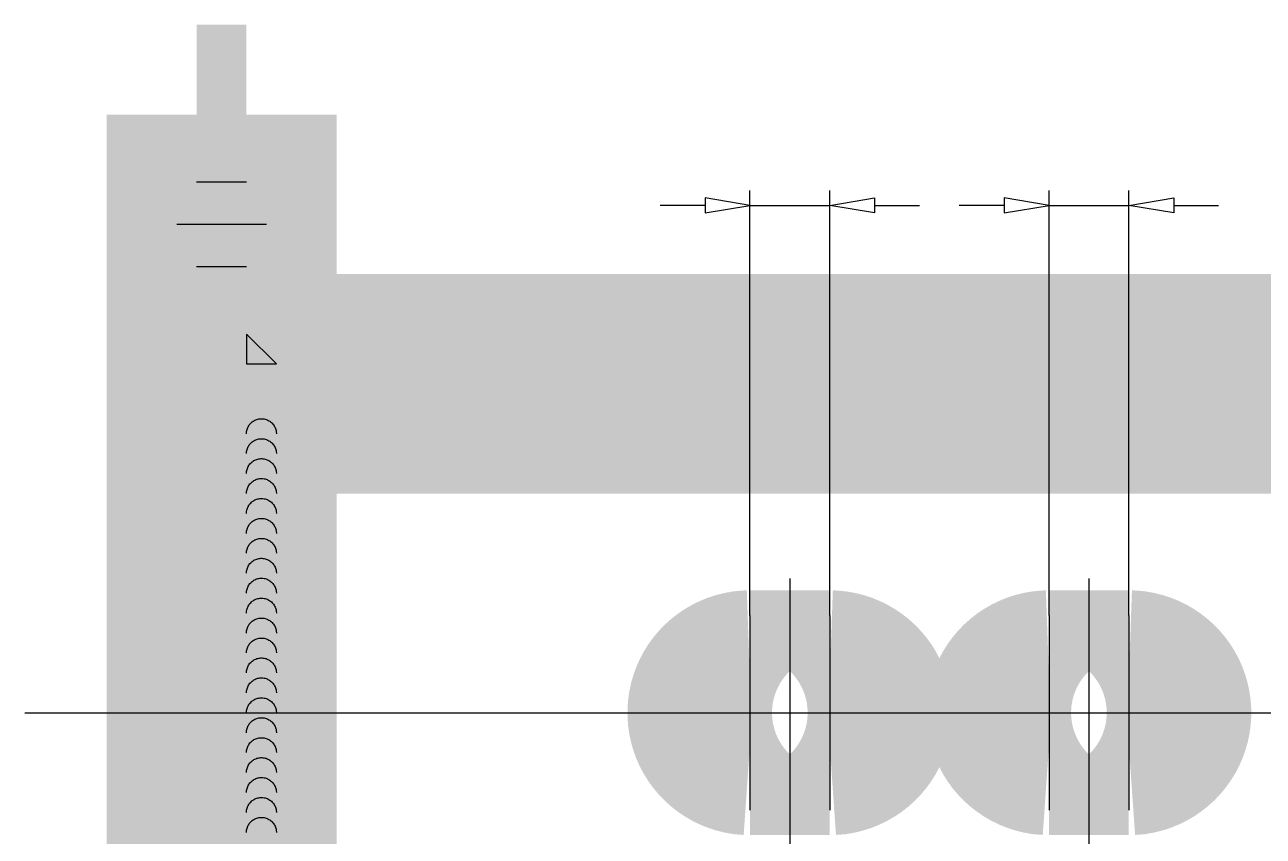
# Model space of a CAD drawing. Extents: x 0.1 to 49.5, y 17.6 to 52.5.
# Drawn here: x 15.57 to 25.3, y 30.12 to 36.49 of the extents above; entities that cross this region are included whole.
import ezdxf

# ---------------------------------------------------------------- set-up
doc = ezdxf.new("R2010")
doc.units = 0
doc.linetypes.add('1', pattern=[50.799999713897705, 31.75, -6.349999904632568, 6.349999904632568, -6.349999904632568])
doc.linetypes.add('2', pattern=[15, 12, -3])
doc.layers.get('0').update_dxf_attribs({"linetype": 'CONTINUOUS'})

msp = doc.modelspace()

# ---------------------------------------------------------------- linework, layer by layer
at = {"color": 7, "const_width": 1.4149998426437378}
for points in [[(16.916306527450672, 35.785826576295676), (16.916306527448683, 26.386136529360783)], [(16.916306527450672, 35.785826576295676), (17.30796027940511, 35.785826576295676)], [(17.30796027940471, 35.785826576295676), (17.307960279404824, 26.386136529360783)], [(16.916306527450672, 35.3941728243401), (17.30796027940511, 35.3941728243401)], [(17.307960279404597, 34.06255006769129), (17.542952530577963, 33.82755781651804)], [(17.30796027940471, 33.82755781651804), (46.29033792411769, 33.82755781652031)], [(17.30796027940471, 33.51423481495476), (46.29033792411769, 33.51423481495476)], [(21.263663174155965, 31.340556491602456), (21.245904923605735, 31.33993635274328), (21.228233189672437, 31.338078980273394), (21.210734067606893, 31.33499341313768), (21.193492812262207, 31.330694685118715), (21.176593416727542, 31.325203750134506), (21.1601182213098, 31.318547332834214), (21.144147479327955, 31.310757891247704), (21.128759011616467, 31.30187333665276), (21.11402778165717, 31.29193699622374), (21.100025550082705, 31.28099727687254), (21.086820566530548, 31.269107441142978), (21.07447712143079, 31.256325439130933), (21.0630553872644, 31.242713534973973), (21.052610979688893, 31.228338054732603), (21.043194808134217, 31.21326902221699), (21.03485273964361, 31.197579860179985), (21.02762539344309, 31.181347007468503), (21.021548028888333, 31.16464953617583), (21.016650190630173, 31.147568806144818), (21.012955801992064, 31.130188026093265), (21.01048282881095, 31.11259188010399), (21.0092433167884, 31.094866089918014), (21.0092433167884, 31.077097015744812), (21.01048282881095, 31.059371225558607), (21.012955801992064, 31.04177507956956), (21.016650190630173, 31.024394299518008), (21.021548028888333, 31.007313569486996), (21.02762539344309, 30.990616098194323), (21.03485273964361, 30.97438324548284), (21.043194808134217, 30.958694083445835), (21.052610979688893, 30.943625050930223), (21.0630553872644, 30.929249570688853), (21.07447712143079, 30.915637666531893), (21.086820566530548, 30.902855664519848), (21.100025550082705, 30.890965828790286), (21.11402778165717, 30.880026109439086), (21.128759011616467, 30.870089769010065), (21.144147479327955, 30.861205214415122), (21.1601182213098, 30.853415772828612), (21.176593416727542, 30.84675935552832), (21.193492812262207, 30.84126842054411), (21.210734067606893, 30.836969692525145), (21.228233189672437, 30.83388412538943), (21.263663174155965, 30.83140661406037)], [(21.890309177284905, 31.34055649160132), (21.263663174155965, 31.340556491602456)], [(21.890309177284337, 31.340556491602456), (21.908067427834567, 31.33993635274328), (21.925739161767922, 31.338078980273394), (21.94323828383341, 31.33499341313768), (21.960479539178095, 31.330694685118715), (21.97737893471276, 31.325203750134506), (21.993854130130558, 31.318547332834214), (22.009824872112347, 31.310757891247704), (22.025213339823893, 31.30187333665276), (22.03994456978313, 31.29193699622374), (22.053946801357597, 31.28099727687254), (22.067151784909754, 31.269107441142978), (22.079495230009513, 31.256325439130933), (22.090916964175904, 31.242713534973973), (22.10136137175141, 31.228338054732603), (22.110777543306085, 31.21326902221699), (22.11911961179669, 31.197579860179985), (22.126346957997214, 31.181347007468503), (22.132424322552026, 31.16464953617583), (22.137322160810186, 31.147568806144818), (22.141016549448295, 31.130188026093265), (22.143489522629352, 31.11259188010399), (22.144729034651903, 31.094866089918014), (22.144729034651903, 31.077097015744812), (22.143489522629352, 31.059371225558607), (22.141016549448295, 31.04177507956956), (22.137322160810186, 31.024394299518008), (22.132424322552026, 31.007313569486996), (22.126346957997214, 30.990616098194323), (22.11911961179669, 30.97438324548284), (22.110777543306085, 30.958694083445835), (22.10136137175141, 30.943625050930223), (22.090916964175904, 30.929249570688853), (22.079495230009513, 30.915637666531893), (22.067151784909754, 30.902855664519848), (22.053946801357597, 30.890965828790286), (22.03994456978313, 30.880026109439086), (22.025213339823893, 30.870089769010065), (22.009824872112347, 30.861205214415122), (21.993854130130558, 30.853415772828612), (21.97737893471276, 30.84675935552832), (21.960479539178095, 30.84126842054411), (21.94323828383341, 30.836969692525145), (21.925739161767922, 30.83388412538943), (21.890309177284337, 30.83140661406037)], [(23.613585685889404, 31.340556491602456), (23.595827435339174, 31.33993635274328), (23.578155701405876, 31.338078980273394), (23.560656579340332, 31.33499341313768), (23.543415323995646, 31.330694685118715), (23.52651592846098, 31.325203750134506), (23.51004073304324, 31.318547332834214), (23.494069991061394, 31.310757891247704), (23.478681523349906, 31.30187333665276), (23.46395029339061, 31.29193699622374), (23.449948061816144, 31.28099727687254), (23.436743078263987, 31.269107441142978), (23.424399633164228, 31.256325439130933), (23.412977898997838, 31.242713534973973), (23.402533491422332, 31.228338054732603), (23.393117319867656, 31.21326902221699), (23.38477525137705, 31.197579860179985), (23.377547905176527, 31.181347007468503), (23.37147054062177, 31.16464953617583), (23.366572702363612, 31.147568806144818), (23.362878313725503, 31.130188026093265), (23.36040534054439, 31.11259188010399), (23.35916582852184, 31.094866089918014), (23.35916582852184, 31.077097015744812), (23.36040534054439, 31.059371225558607), (23.362878313725503, 31.04177507956956), (23.366572702363612, 31.024394299518008), (23.37147054062177, 31.007313569486996), (23.377547905176527, 30.990616098194323), (23.38477525137705, 30.97438324548284), (23.393117319867656, 30.958694083445835), (23.402533491422332, 30.943625050930223), (23.412977898997838, 30.929249570688853), (23.424399633164228, 30.915637666531893), (23.436743078263987, 30.902855664519848), (23.449948061816144, 30.890965828790286), (23.46395029339061, 30.880026109439086), (23.478681523349906, 30.870089769010065), (23.494069991061394, 30.861205214415122), (23.51004073304324, 30.853415772828612), (23.52651592846098, 30.84675935552832), (23.543415323995646, 30.84126842054411), (23.560656579340332, 30.836969692525145), (23.578155701405876, 30.83388412538943), (23.613585685889404, 30.83140661406037)], [(24.240231689018344, 31.34055649160132), (23.613585685889404, 31.340556491602456)], [(24.240231689017776, 31.340556491602456), (24.257989939568006, 31.33993635274328), (24.27566167350136, 31.338078980273394), (24.29316079556685, 31.33499341313768), (24.310402050911534, 31.330694685118715), (24.3273014464462, 31.325203750134506), (24.343776641863997, 31.318547332834214), (24.359747383845786, 31.310757891247704), (24.37513585155733, 31.30187333665276), (24.38986708151657, 31.29193699622374), (24.403869313091036, 31.28099727687254), (24.417074296643193, 31.269107441142978), (24.429417741742952, 31.256325439130933), (24.440839475909343, 31.242713534973973), (24.451283883484848, 31.228338054732603), (24.460700055039524, 31.21326902221699), (24.46904212353013, 31.197579860179985), (24.476269469730653, 31.181347007468503), (24.482346834285465, 31.16464953617583), (24.487244672543625, 31.147568806144818), (24.490939061181734, 31.130188026093265), (24.49341203436279, 31.11259188010399), (24.49465154638534, 31.094866089918014), (24.49465154638534, 31.077097015744812), (24.49341203436279, 31.059371225558607), (24.490939061181734, 31.04177507956956), (24.487244672543625, 31.024394299518008), (24.482346834285465, 31.007313569486996), (24.476269469730653, 30.990616098194323), (24.46904212353013, 30.97438324548284), (24.460700055039524, 30.958694083445835), (24.451283883484848, 30.943625050930223), (24.440839475909343, 30.929249570688853), (24.429417741742952, 30.915637666531893), (24.417074296643193, 30.902855664519848), (24.403869313091036, 30.890965828790286), (24.38986708151657, 30.880026109439086), (24.37513585155733, 30.870089769010065), (24.359747383845786, 30.861205214415122), (24.343776641863997, 30.853415772828612), (24.3273014464462, 30.84675935552832), (24.310402050911534, 30.84126842054411), (24.29316079556685, 30.836969692525145), (24.27566167350136, 30.83388412538943), (24.240231689017776, 30.83140661406037)], [(21.263663174155965, 30.83140661406037), (21.890309177284905, 30.83140661406037)], [(23.613585685889404, 30.83140661406037), (24.240231689018344, 30.83140661406037)]]:
    msp.add_lwpolyline(points, dxfattribs=at)
at = {"color": 5, "const_width": 7.8330749886e-08}
for points in [[(21.507414201540996, 35.381713929469925), (21.492651020613096, 35.38922109693499), (21.48067702498622, 35.39859831707054), (21.471492128278044, 35.40984567433679), (21.465000163894956, 35.42282957972225), (21.461105025525057, 35.43741638552751), (21.45980663456595, 35.45360616635185), (21.46257169799219, 35.477890854007), (21.470866982156338, 35.499450490590334), (21.484692408212084, 35.518285135319275), (21.5031102600704, 35.53284526376706), (21.52518288953786, 35.5415813179211), (21.550910205913738, 35.54449334207561), (21.576805805912898, 35.54151454129919), (21.59909484008324, 35.5325780896967), (21.617777197710552, 35.517684029659904), (21.63184303311084, 35.49851545253955), (21.640282598289957, 35.47675540944692), (21.64309576742005, 35.45240395503288), (21.641809362947924, 35.43676187008964), (21.637950307673975, 35.422535678963186), (21.631518472723826, 35.40972545320483), (21.622465784490373, 35.39854491161486), (21.610744265436892, 35.38920770957543), (21.596353792571733, 35.381713929469925), (21.614278728037277, 35.37321832867451), (21.629102033681818, 35.36183736463158), (21.640823588087187, 35.34757112800753), (21.649299139224638, 35.33084706175396), (21.65438453669941, 35.3120925308333), (21.65607964932235, 35.29130763827379), (21.652881727707268, 35.262775190526554), (21.64328812536303, 35.23744856473809), (21.627298711105595, 35.21532788290688), (21.606091667335193, 35.19822980696836), (21.58084526948477, 35.187970890536235), (21.55155940000884, 35.18455127313791), (21.522273503308668, 35.1879842971407), (21.497027097862258, 35.19828319350427), (21.475820088912144, 35.21544810403884), (21.459830655319706, 35.23774248468385), (21.45023703512095, 35.26342969069265), (21.44703915069539, 35.29250984959299), (21.448782335573924, 35.31418975990141), (21.454011979463587, 35.33338503173536), (21.462728007993974, 35.35009577177766), (21.474665943009427, 35.363921230017695), (21.48956136822244, 35.37446058501246), (21.507414201540996, 35.381713929469925)], [(23.857336713274435, 35.381713929469925), (23.842573532346535, 35.38922109693499), (23.83059953671966, 35.39859831707054), (23.821414640011483, 35.40984567433679), (23.814922675628395, 35.42282957972225), (23.811027537258497, 35.43741638552751), (23.80972914629939, 35.45360616635185), (23.812494209725628, 35.477890854007), (23.820789493889777, 35.499450490590334), (23.834614919945523, 35.518285135319275), (23.85303277180384, 35.53284526376706), (23.8751054012713, 35.5415813179211), (23.900832717647177, 35.54449334207561), (23.926728317646337, 35.54151454129919), (23.94901735181668, 35.5325780896967), (23.96769970944399, 35.517684029659904), (23.98176554484428, 35.49851545253955), (23.990205110023396, 35.47675540944692), (23.99301827915349, 35.45240395503288), (23.991731874681363, 35.43676187008964), (23.987872819407414, 35.422535678963186), (23.981440984457265, 35.40972545320483), (23.972388296223812, 35.39854491161486), (23.96066677717033, 35.38920770957543), (23.946276304305172, 35.381713929469925), (23.964201239770716, 35.37321832867451), (23.979024545415257, 35.36183736463158), (23.990746099820626, 35.34757112800753), (23.999221650958077, 35.33084706175396), (24.00430704843285, 35.3120925308333), (24.00600216105579, 35.29130763827379), (24.002804239440707, 35.262775190526554), (23.993210637096468, 35.23744856473809), (23.977221222839034, 35.21532788290688), (23.95601417906863, 35.19822980696836), (23.930767781218208, 35.187970890536235), (23.90148191174228, 35.18455127313791), (23.872196015042107, 35.1879842971407), (23.846949609595697, 35.19828319350427), (23.825742600645583, 35.21544810403884), (23.809753167053145, 35.23774248468385), (23.80015954685439, 35.26342969069265), (23.796961662428828, 35.29250984959299), (23.798704847307363, 35.31418975990141), (23.803934491197026, 35.33338503173536), (23.812650519727413, 35.35009577177766), (23.824588454742866, 35.363921230017695), (23.83948387995588, 35.37446058501246), (23.857336713274435, 35.381713929469925)], [(21.404408738449547, 35.39782356114574), (21.194935443759164, 35.39782356114574), (21.194935443759164, 35.438217861467365), (21.404408738449547, 35.438217861467365), (21.404408738449547, 35.39782356114574)], [(21.49962387239964, 35.455048819934746), (21.501234809532434, 35.439393376882435), (21.50606772874255, 35.42576829171435), (21.514122540523886, 35.41417363508549), (21.524750060833696, 35.40535744204749), (21.53730117878399, 35.400067685588965), (21.55177579804058, 35.398304445673375), (21.565877705551316, 35.40005435546891), (21.578176362870295, 35.40530398451051), (21.588671662446245, 35.414053413953525), (21.596666333546807, 35.42534086526439), (21.60146319523807, 35.43820450173416), (21.603062131554623, 35.45264439729658), (21.601415067104767, 35.467672058110566), (21.596474017714513, 35.481016583000155), (21.588238866382824, 35.492678034222536), (21.577551174571227, 35.50169463508223), (21.565252589821, 35.50710456834531), (21.55134300197716, 35.50890788703032), (21.53732518823682, 35.507144658575044), (21.52499053346611, 35.50185491151137), (21.514338938555625, 35.4930386976182), (21.506163874763615, 35.48176464347148), (21.501258882918535, 35.469101331250386), (21.49962387239964, 35.455048819934746)], [(21.909698142480465, 35.39782356114574), (21.700224847790082, 35.39782356114574), (21.700224847790082, 35.438217861467365), (21.909698142480465, 35.438217861467365), (21.909698142480465, 35.39782356114574)], [(23.754331250182986, 35.39782356114574), (23.544857955492603, 35.39782356114574), (23.544857955492603, 35.438217861467365), (23.754331250182986, 35.438217861467365), (23.754331250182986, 35.39782356114574)], [(23.849546384133077, 35.455048819934746), (23.851157321265873, 35.439393376882435), (23.85599024047599, 35.42576829171435), (23.864045052257325, 35.41417363508549), (23.874672572567135, 35.40535744204749), (23.88722369051743, 35.400067685588965), (23.90169830977402, 35.398304445673375), (23.915800217284755, 35.40005435546891), (23.928098874603734, 35.40530398451051), (23.938594174179684, 35.414053413953525), (23.946588845280246, 35.42534086526439), (23.951385706971507, 35.43820450173416), (23.95298464328806, 35.45264439729658), (23.951337578838206, 35.467672058110566), (23.946396529447952, 35.481016583000155), (23.938161378116263, 35.492678034222536), (23.927473686304666, 35.50169463508223), (23.91517510155444, 35.50710456834531), (23.901265513710598, 35.50890788703032), (23.88724769997026, 35.507144658575044), (23.87491304519955, 35.50185491151137), (23.864261450289064, 35.4930386976182), (23.856086386497054, 35.48176464347148), (23.851181394651974, 35.469101331250386), (23.849546384133077, 35.455048819934746)], [(24.259620654213904, 35.39782356114574), (24.05014735952352, 35.39782356114574), (24.05014735952352, 35.438217861467365), (24.259620654213904, 35.438217861467365), (24.259620654213904, 35.39782356114574)], [(21.194935443759164, 35.29082675374616), (21.194935443759164, 35.33122105406778), (21.404408738449547, 35.33122105406778), (21.404408738449547, 35.29082675374616), (21.194935443759164, 35.29082675374616)], [(21.48707278656076, 35.29226940732906), (21.487950375849152, 35.2800603171836), (21.490583247005702, 35.268118312383194), (21.494971314717986, 35.25644351002006), (21.501090544428735, 35.245770581862644), (21.508916969669656, 35.236834102172224), (21.518450501158043, 35.22963419760413), (21.52910206527656, 35.22435786466849), (21.540282662678464, 35.22119199732856), (21.551992196072263, 35.220136728183206), (21.569520405647495, 35.22235417986508), (21.58488470211239, 35.229006371689366), (21.59808497682542, 35.240093436080315), (21.608183516800295, 35.25460015698491), (21.614242701417368, 35.271511221834544), (21.616262411488663, 35.29082675374616), (21.614182549826808, 35.31046290500262), (21.607943113411523, 35.32769456463893), (21.597543981746128, 35.34252184046727), (21.58401907054582, 35.35387608721112), (21.56840238320109, 35.36068858602766), (21.550693807882, 35.36295943289201), (21.533418001692496, 35.360715332372365), (21.51823410578743, 35.35398291750812), (21.505142022208133, 35.3427622827312), (21.495103531772372, 35.32817548140315), (21.489080482395707, 35.31134448834291), (21.48707278656076, 35.29226940732906)], [(21.700224847790082, 35.29082675374616), (21.700224847790082, 35.33122105406778), (21.909698142480465, 35.33122105406778), (21.909698142480465, 35.29082675374616), (21.700224847790082, 35.29082675374616)], [(23.544857955492603, 35.29082675374616), (23.544857955492603, 35.33122105406778), (23.754331250182986, 35.33122105406778), (23.754331250182986, 35.29082675374616), (23.544857955492603, 35.29082675374616)], [(23.836995298294198, 35.29226940732906), (23.83787288758259, 35.2800603171836), (23.84050575873914, 35.268118312383194), (23.844893826451425, 35.25644351002006), (23.851013056162174, 35.245770581862644), (23.858839481403095, 35.236834102172224), (23.86837301289148, 35.22963419760413), (23.87902457701, 35.22435786466849), (23.890205174411903, 35.22119199732856), (23.9019147078057, 35.220136728183206), (23.919442917380934, 35.22235417986508), (23.93480721384583, 35.229006371689366), (23.948007488558858, 35.240093436080315), (23.958106028533734, 35.25460015698491), (23.964165213150807, 35.271511221834544), (23.9661849232221, 35.29082675374616), (23.964105061560247, 35.31046290500262), (23.95786562514496, 35.32769456463893), (23.947466493479567, 35.34252184046727), (23.93394158227926, 35.35387608721112), (23.91832489493453, 35.36068858602766), (23.900616319615438, 35.36295943289201), (23.883340513425935, 35.360715332372365), (23.868156617520867, 35.35398291750812), (23.855064533941572, 35.3427622827312), (23.84502604350581, 35.32817548140315), (23.839002994129146, 35.31134448834291), (23.836995298294198, 35.29226940732906)], [(24.05014735952352, 35.29082675374616), (24.05014735952352, 35.33122105406778), (24.259620654213904, 35.33122105406778), (24.259620654213904, 35.29082675374616), (24.05014735952352, 35.29082675374616)]]:
    msp.add_lwpolyline(points, dxfattribs=at)
at = {"color": 8, "linetype": '2'}
for points in [[(17.30796027940511, 35.25709401115023), (16.916306527450104, 35.25709401115023)], [(17.30796027940511, 34.59128263282582), (16.916306527450104, 34.59128263282696)], [(17.307960279404597, 33.279242563783555), (17.308246490875035, 33.28743867910771), (17.30910374329875, 33.29559486386552), (17.310527853362373, 33.30367138183169), (17.312511883115462, 33.31162888429844), (17.315046158645657, 33.31942860675099), (17.31811835411895, 33.32703254453418), (17.32171348244151, 33.334403654781454), (17.325814035326403, 33.34150602449449), (17.33040003931967, 33.34830505262903), (17.33544914917809, 33.35476761817495), (17.34093676926011, 33.36086222955964), (17.346836146902945, 33.36655920206613), (17.353118568515868, 33.37183077455461), (17.359753406268737, 33.37665126820389), (17.366708342197967, 33.380997189226946), (17.37394949426647, 33.38484737827571), (17.38144157977416, 33.38818307580368), (17.38914810444743, 33.39098801544537), (17.39703151884663, 33.39324855474342), (17.405053416793294, 33.39495365647349), (17.41317471512167, 33.39609502871099), (17.421355849480165, 33.39666711549262), (17.429556960502396, 33.39666711549262), (17.43773809486089, 33.39609502871099), (17.445859393189323, 33.39495365647349), (17.45388129113593, 33.39324855474342), (17.46176470553513, 33.39098801544537), (17.469471230208455, 33.38818307580368), (17.47696331571609, 33.38484737827571), (17.48420446778465, 33.380997189226946), (17.49115940371388, 33.37665126820389), (17.497794241466693, 33.37183077455461), (17.504076663079672, 33.36655920206613), (17.509976040722506, 33.36086222955964), (17.51546366080447, 33.35476761817495), (17.520512770662947, 33.34830505262903), (17.525098774656158, 33.34150602449449), (17.52919932754105, 33.334403654781454), (17.532794455863666, 33.32703254453418), (17.53586665133696, 33.31942860675099), (17.538400926867155, 33.31162888429844), (17.540384956620187, 33.30367138183169), (17.541809066683868, 33.29559486386552), (17.542952530577963, 33.279242563783555)], [(17.307960279404597, 33.122581063001235), (17.308246490875035, 33.130777178325616), (17.30910374329875, 33.1389333630832), (17.310527853362373, 33.14700988104937), (17.312511883115462, 33.15496738351612), (17.315046158645657, 33.16276710596867), (17.31811835411895, 33.17037104375186), (17.32171348244151, 33.17774215399936), (17.325814035326403, 33.1848445237124), (17.33040003931967, 33.19164355184694), (17.33544914917809, 33.198106117392626), (17.34093676926011, 33.20420072877732), (17.346836146902945, 33.209897701284035), (17.353118568515868, 33.21516927377229), (17.359753406268737, 33.219989767421566), (17.366708342197967, 33.22433568844485), (17.37394949426647, 33.22818587749339), (17.38144157977416, 33.23152157502159), (17.38914810444743, 33.23432651466328), (17.39703151884663, 33.2365870539611), (17.405053416793294, 33.23829215569117), (17.41317471512167, 33.23943352792867), (17.421355849480165, 33.2400056147103), (17.429556960502396, 33.2400056147103), (17.43773809486089, 33.23943352792867), (17.445859393189323, 33.23829215569117), (17.45388129113593, 33.2365870539611), (17.46176470553513, 33.23432651466328), (17.469471230208455, 33.23152157502159), (17.47696331571609, 33.22818587749339), (17.48420446778465, 33.22433568844485), (17.49115940371388, 33.219989767421566), (17.497794241466693, 33.21516927377229), (17.504076663079672, 33.209897701284035), (17.509976040722506, 33.20420072877732), (17.51546366080447, 33.198106117392626), (17.520512770662947, 33.19164355184694), (17.525098774656158, 33.1848445237124), (17.52919932754105, 33.17774215399936), (17.532794455863666, 33.17037104375186), (17.53586665133696, 33.16276710596867), (17.538400926867155, 33.15496738351612), (17.540384956620187, 33.14700988104937), (17.541809066683868, 33.1389333630832), (17.542952530577963, 33.122581063001235)], [(17.307960279404597, 32.965919562218915), (17.308246490875035, 32.974115677543296), (17.30910374329875, 32.98227186230088), (17.310527853362373, 32.99034838026705), (17.312511883115462, 32.99830588273403), (17.315046158645657, 33.006105605186576), (17.31811835411895, 33.013709542969764), (17.32171348244151, 33.02108065321704), (17.325814035326403, 33.02818302293008), (17.33040003931967, 33.03498205106462), (17.33544914917809, 33.041444616610534), (17.34093676926011, 33.04753922799523), (17.346836146902945, 33.053236200501715), (17.353118568515868, 33.0585077729902), (17.359753406268737, 33.06332826663947), (17.366708342197967, 33.06767418766253), (17.37394949426647, 33.071524376711295), (17.38144157977416, 33.07486007423927), (17.38914810444743, 33.07766501388096), (17.39703151884663, 33.07992555317901), (17.405053416793294, 33.08163065490908), (17.41317471512167, 33.082772027146575), (17.421355849480165, 33.083344113928206), (17.429556960502396, 33.083344113928206), (17.43773809486089, 33.082772027146575), (17.445859393189323, 33.08163065490908), (17.45388129113593, 33.07992555317901), (17.46176470553513, 33.07766501388096), (17.469471230208455, 33.07486007423927), (17.47696331571609, 33.071524376711295), (17.48420446778465, 33.06767418766253), (17.49115940371388, 33.06332826663947), (17.497794241466693, 33.0585077729902), (17.504076663079672, 33.053236200501715), (17.509976040722506, 33.04753922799523), (17.51546366080447, 33.041444616610534), (17.520512770662947, 33.03498205106462), (17.525098774656158, 33.02818302293008), (17.52919932754105, 33.02108065321704), (17.532794455863666, 33.013709542969764), (17.53586665133696, 33.006105605186576), (17.538400926867155, 32.99830588273403), (17.540384956620187, 32.99034838026705), (17.541809066683868, 32.98227186230088), (17.542952530577963, 32.965919562218915)], [(17.307960279404597, 32.80925806143682), (17.308246490875035, 32.8174541767612), (17.30910374329875, 32.825610361518784), (17.310527853362373, 32.83368687948496), (17.312511883115462, 32.84164438195171), (17.315046158645657, 32.849444104404256), (17.31811835411895, 32.857048042187444), (17.32171348244151, 32.86441915243495), (17.325814035326403, 32.87152152214776), (17.33040003931967, 32.8783205502823), (17.33544914917809, 32.88478311582821), (17.34093676926011, 32.89087772721291), (17.346836146902945, 32.89657469971962), (17.353118568515868, 32.90184627220788), (17.359753406268737, 32.90666676585715), (17.366708342197967, 32.91101268688044), (17.37394949426647, 32.914862875928975), (17.38144157977416, 32.918198573457175), (17.38914810444743, 32.92100351309887), (17.39703151884663, 32.92326405239669), (17.405053416793294, 32.92496915412676), (17.41317471512167, 32.926110526364255), (17.421355849480165, 32.926682613145886), (17.429556960502396, 32.926682613145886), (17.43773809486089, 32.926110526364255), (17.445859393189323, 32.92496915412676), (17.45388129113593, 32.92326405239669), (17.46176470553513, 32.92100351309887), (17.469471230208455, 32.918198573457175), (17.47696331571609, 32.914862875928975), (17.48420446778465, 32.91101268688044), (17.49115940371388, 32.90666676585715), (17.497794241466693, 32.90184627220788), (17.504076663079672, 32.89657469971962), (17.509976040722506, 32.89087772721291), (17.51546366080447, 32.88478311582821), (17.520512770662947, 32.8783205502823), (17.525098774656158, 32.87152152214776), (17.52919932754105, 32.86441915243495), (17.532794455863666, 32.857048042187444), (17.53586665133696, 32.849444104404256), (17.538400926867155, 32.84164438195171), (17.540384956620187, 32.83368687948496), (17.541809066683868, 32.825610361518784), (17.542952530577963, 32.80925806143682)], [(17.307960279404597, 32.6525965606545), (17.308246490875035, 32.66079267597888), (17.30910374329875, 32.668948860736464), (17.310527853362373, 32.67702537870264), (17.312511883115462, 32.68498288116939), (17.315046158645657, 32.692782603621936), (17.31811835411895, 32.70038654140535), (17.32171348244151, 32.70775765165263), (17.325814035326403, 32.714860021365666), (17.33040003931967, 32.721659049500204), (17.33544914917809, 32.72812161504589), (17.34093676926011, 32.73421622643082), (17.346836146902945, 32.7399131989373), (17.353118568515868, 32.745184771425784), (17.359753406268737, 32.75000526507483), (17.366708342197967, 32.75435118609812), (17.37394949426647, 32.758201375146655), (17.38144157977416, 32.761537072674855), (17.38914810444743, 32.76434201231655), (17.39703151884663, 32.7666025516146), (17.405053416793294, 32.768307653344664), (17.41317471512167, 32.769449025581935), (17.421355849480165, 32.77002111236379), (17.429556960502396, 32.77002111236379), (17.43773809486089, 32.769449025581935), (17.445859393189323, 32.768307653344664), (17.45388129113593, 32.7666025516146), (17.46176470553513, 32.76434201231655), (17.469471230208455, 32.761537072674855), (17.47696331571609, 32.758201375146655), (17.48420446778465, 32.75435118609812), (17.49115940371388, 32.75000526507483), (17.497794241466693, 32.745184771425784), (17.504076663079672, 32.7399131989373), (17.509976040722506, 32.73421622643082), (17.51546366080447, 32.72812161504589), (17.520512770662947, 32.721659049500204), (17.525098774656158, 32.714860021365666), (17.52919932754105, 32.70775765165263), (17.532794455863666, 32.70038654140535), (17.53586665133696, 32.692782603621936), (17.538400926867155, 32.68498288116939), (17.540384956620187, 32.67702537870264), (17.541809066683868, 32.668948860736464), (17.542952530577963, 32.6525965606545)], [(17.307960279404597, 32.49593505987241), (17.308246490875035, 32.50413117519656), (17.30910374329875, 32.51228735995437), (17.310527853362373, 32.520363877920545), (17.312511883115462, 32.5283213803873), (17.315046158645657, 32.53612110283984), (17.31811835411895, 32.54372504062303), (17.32171348244151, 32.55109615087031), (17.325814035326403, 32.558198520583346), (17.33040003931967, 32.56499754871788), (17.33544914917809, 32.5714601142638), (17.34093676926011, 32.5775547256485), (17.346836146902945, 32.58325169815498), (17.353118568515868, 32.58852327064346), (17.359753406268737, 32.59334376429274), (17.366708342197967, 32.5976896853158), (17.37394949426647, 32.60153987436456), (17.38144157977416, 32.604875571892535), (17.38914810444743, 32.60768051153423), (17.39703151884663, 32.609941050832276), (17.405053416793294, 32.611646152562344), (17.41317471512167, 32.61278752479984), (17.421355849480165, 32.61335961158147), (17.429556960502396, 32.61335961158147), (17.43773809486089, 32.61278752479984), (17.445859393189323, 32.611646152562344), (17.45388129113593, 32.609941050832276), (17.46176470553513, 32.60768051153423), (17.469471230208455, 32.604875571892535), (17.47696331571609, 32.60153987436456), (17.48420446778465, 32.5976896853158), (17.49115940371388, 32.59334376429274), (17.497794241466693, 32.58852327064346), (17.504076663079672, 32.58325169815498), (17.509976040722506, 32.5775547256485), (17.51546366080447, 32.5714601142638), (17.520512770662947, 32.56499754871788), (17.525098774656158, 32.558198520583346), (17.52919932754105, 32.55109615087031), (17.532794455863666, 32.54372504062303), (17.53586665133696, 32.53612110283984), (17.538400926867155, 32.5283213803873), (17.540384956620187, 32.520363877920545), (17.541809066683868, 32.51228735995437), (17.542952530577963, 32.49593505987241)], [(17.307960279404597, 32.33927355909009), (17.308246490875035, 32.34746967441447), (17.30910374329875, 32.35562585917205), (17.310527853362373, 32.363702377138225), (17.312511883115462, 32.37165987960498), (17.315046158645657, 32.37945960205752), (17.31811835411895, 32.38706353984071), (17.32171348244151, 32.394434650088215), (17.325814035326403, 32.40153701980125), (17.33040003931967, 32.40833604793579), (17.33544914917809, 32.41479861348148), (17.34093676926011, 32.42089322486618), (17.346836146902945, 32.42659019737289), (17.353118568515868, 32.43186176986114), (17.359753406268737, 32.43668226351042), (17.366708342197967, 32.44102818453371), (17.37394949426647, 32.44487837358224), (17.38144157977416, 32.44821407111044), (17.38914810444743, 32.451019010752134), (17.39703151884663, 32.453279550049956), (17.405053416793294, 32.45498465178002), (17.41317471512167, 32.45612602401752), (17.421355849480165, 32.45669811079915), (17.429556960502396, 32.45669811079915), (17.43773809486089, 32.45612602401752), (17.445859393189323, 32.45498465178002), (17.45388129113593, 32.453279550049956), (17.46176470553513, 32.451019010752134), (17.469471230208455, 32.44821407111044), (17.47696331571609, 32.44487837358224), (17.48420446778465, 32.44102818453371), (17.49115940371388, 32.43668226351042), (17.497794241466693, 32.43186176986114), (17.504076663079672, 32.42659019737289), (17.509976040722506, 32.42089322486618), (17.51546366080447, 32.41479861348148), (17.520512770662947, 32.40833604793579), (17.525098774656158, 32.40153701980125), (17.52919932754105, 32.394434650088215), (17.532794455863666, 32.38706353984071), (17.53586665133696, 32.37945960205752), (17.538400926867155, 32.37165987960498), (17.540384956620187, 32.363702377138225), (17.541809066683868, 32.35562585917205), (17.542952530577963, 32.33927355909009)], [(17.307960279404597, 32.18261205830777), (17.308246490875035, 32.19080817363215), (17.30910374329875, 32.19896435838973), (17.310527853362373, 32.207040876355904), (17.312511883115462, 32.214998378822884), (17.315046158645657, 32.22279810127543), (17.31811835411895, 32.23040203905862), (17.32171348244151, 32.237773149305895), (17.325814035326403, 32.24487551901893), (17.33040003931967, 32.25167454715347), (17.33544914917809, 32.25813711269939), (17.34093676926011, 32.264231724084084), (17.346836146902945, 32.26992869659057), (17.353118568515868, 32.27520026907905), (17.359753406268737, 32.28002076272833), (17.366708342197967, 32.28436668375139), (17.37394949426647, 32.28821687280015), (17.38144157977416, 32.29155257032812), (17.38914810444743, 32.294357509969814), (17.39703151884663, 32.29661804926786), (17.405053416793294, 32.29832315099793), (17.41317471512167, 32.29946452323543), (17.421355849480165, 32.30003661001706), (17.429556960502396, 32.30003661001706), (17.43773809486089, 32.29946452323543), (17.445859393189323, 32.29832315099793), (17.45388129113593, 32.29661804926786), (17.46176470553513, 32.294357509969814), (17.469471230208455, 32.29155257032812), (17.47696331571609, 32.28821687280015), (17.48420446778465, 32.28436668375139), (17.49115940371388, 32.28002076272833), (17.497794241466693, 32.27520026907905), (17.504076663079672, 32.26992869659057), (17.509976040722506, 32.264231724084084), (17.51546366080447, 32.25813711269939), (17.520512770662947, 32.25167454715347), (17.525098774656158, 32.24487551901893), (17.52919932754105, 32.237773149305895), (17.532794455863666, 32.23040203905862), (17.53586665133696, 32.22279810127543), (17.538400926867155, 32.214998378822884), (17.540384956620187, 32.207040876355904), (17.541809066683868, 32.19896435838973), (17.542952530577963, 32.18261205830777)], [(17.307960279404597, 32.025950557525675), (17.308246490875035, 32.034146672850056), (17.30910374329875, 32.04230285760764), (17.310527853362373, 32.05037937557381), (17.312511883115462, 32.05833687804056), (17.315046158645657, 32.06613660049311), (17.31811835411895, 32.0737405382763), (17.32171348244151, 32.0811116485238), (17.325814035326403, 32.08821401823661), (17.33040003931967, 32.09501304637115), (17.33544914917809, 32.10147561191707), (17.34093676926011, 32.107570223301764), (17.346836146902945, 32.113267195808476), (17.353118568515868, 32.11853876829673), (17.359753406268737, 32.12335926194601), (17.366708342197967, 32.127705182969294), (17.37394949426647, 32.13155537201783), (17.38144157977416, 32.13489106954603), (17.38914810444743, 32.13769600918772), (17.39703151884663, 32.13995654848554), (17.405053416793294, 32.14166165021561), (17.41317471512167, 32.14280302245311), (17.421355849480165, 32.14337510923474), (17.429556960502396, 32.14337510923474), (17.43773809486089, 32.14280302245311), (17.445859393189323, 32.14166165021561), (17.45388129113593, 32.13995654848554), (17.46176470553513, 32.13769600918772), (17.469471230208455, 32.13489106954603), (17.47696331571609, 32.13155537201783), (17.48420446778465, 32.127705182969294), (17.49115940371388, 32.12335926194601), (17.497794241466693, 32.11853876829673), (17.504076663079672, 32.113267195808476), (17.509976040722506, 32.107570223301764), (17.51546366080447, 32.10147561191707), (17.520512770662947, 32.09501304637115), (17.525098774656158, 32.08821401823661), (17.52919932754105, 32.0811116485238), (17.532794455863666, 32.0737405382763), (17.53586665133696, 32.06613660049311), (17.538400926867155, 32.05833687804056), (17.540384956620187, 32.05037937557381), (17.541809066683868, 32.04230285760764), (17.542952530577963, 32.025950557525675)], [(17.307960279404597, 31.869289056743355), (17.308246490875035, 31.877485172067736), (17.30910374329875, 31.885641356825317), (17.310527853362373, 31.89371787479149), (17.312511883115462, 31.901675377258243), (17.315046158645657, 31.90947509971079), (17.31811835411895, 31.917079037494204), (17.32171348244151, 31.92445014774148), (17.325814035326403, 31.93155251745452), (17.33040003931967, 31.938351545589057), (17.33544914917809, 31.944814111134747), (17.34093676926011, 31.95090872251967), (17.346836146902945, 31.956605695026155), (17.353118568515868, 31.961877267514637), (17.359753406268737, 31.966697761163687), (17.366708342197967, 31.971043682186973), (17.37394949426647, 31.97489387123551), (17.38144157977416, 31.97822956876371), (17.38914810444743, 31.9810345084054), (17.39703151884663, 31.98329504770345), (17.405053416793294, 31.985000149433517), (17.41317471512167, 31.98614152167079), (17.421355849480165, 31.986713608452646), (17.429556960502396, 31.986713608452646), (17.43773809486089, 31.98614152167079), (17.445859393189323, 31.985000149433517), (17.45388129113593, 31.98329504770345), (17.46176470553513, 31.9810345084054), (17.469471230208455, 31.97822956876371), (17.47696331571609, 31.97489387123551), (17.48420446778465, 31.971043682186973), (17.49115940371388, 31.966697761163687), (17.497794241466693, 31.961877267514637), (17.504076663079672, 31.956605695026155), (17.509976040722506, 31.95090872251967), (17.51546366080447, 31.944814111134747), (17.520512770662947, 31.938351545589057), (17.525098774656158, 31.93155251745452), (17.52919932754105, 31.92445014774148), (17.532794455863666, 31.917079037494204), (17.53586665133696, 31.90947509971079), (17.538400926867155, 31.901675377258243), (17.540384956620187, 31.89371787479149), (17.541809066683868, 31.885641356825317), (17.542952530577963, 31.869289056743355)], [(17.307960279404597, 31.712627555961262), (17.308246490875035, 31.720823671285416), (17.30910374329875, 31.728979856043225), (17.310527853362373, 31.7370563740094), (17.312511883115462, 31.74501387647615), (17.315046158645657, 31.752813598928697), (17.31811835411895, 31.760417536711884), (17.32171348244151, 31.76778864695916), (17.325814035326403, 31.7748910166722), (17.33040003931967, 31.781690044806737), (17.33544914917809, 31.788152610352654), (17.34093676926011, 31.79424722173735), (17.346836146902945, 31.799944194243835), (17.353118568515868, 31.805215766732317), (17.359753406268737, 31.810036260381594), (17.366708342197967, 31.814382181404653), (17.37394949426647, 31.818232370453416), (17.38144157977416, 31.82156806798139), (17.38914810444743, 31.82437300762308), (17.39703151884663, 31.82663354692113), (17.405053416793294, 31.828338648651197), (17.41317471512167, 31.829480020888695), (17.421355849480165, 31.830052107670326), (17.429556960502396, 31.830052107670326), (17.43773809486089, 31.829480020888695), (17.445859393189323, 31.828338648651197), (17.45388129113593, 31.82663354692113), (17.46176470553513, 31.82437300762308), (17.469471230208455, 31.82156806798139), (17.47696331571609, 31.818232370453416), (17.48420446778465, 31.814382181404653), (17.49115940371388, 31.810036260381594), (17.497794241466693, 31.805215766732317), (17.504076663079672, 31.799944194243835), (17.509976040722506, 31.79424722173735), (17.51546366080447, 31.788152610352654), (17.520512770662947, 31.781690044806737), (17.525098774656158, 31.7748910166722), (17.52919932754105, 31.76778864695916), (17.532794455863666, 31.760417536711884), (17.53586665133696, 31.752813598928697), (17.538400926867155, 31.74501387647615), (17.540384956620187, 31.7370563740094), (17.541809066683868, 31.728979856043225), (17.542952530577963, 31.712627555961262)], [(17.307960279404597, 31.555966055178942), (17.308246490875035, 31.564162170503323), (17.30910374329875, 31.572318355260904), (17.310527853362373, 31.58039487322708), (17.312511883115462, 31.58835237569383), (17.315046158645657, 31.596152098146376), (17.31811835411895, 31.603756035929564), (17.32171348244151, 31.61112714617707), (17.325814035326403, 31.618229515890107), (17.33040003931967, 31.625028544024644), (17.33544914917809, 31.631491109570334), (17.34093676926011, 31.63758572095503), (17.346836146902945, 31.643282693461742), (17.353118568515868, 31.648554265949997), (17.359753406268737, 31.653374759599274), (17.366708342197967, 31.65772068062256), (17.37394949426647, 31.661570869671095), (17.38144157977416, 31.664906567199296), (17.38914810444743, 31.667711506840988), (17.39703151884663, 31.66997204613881), (17.405053416793294, 31.671677147868877), (17.41317471512167, 31.672818520106375), (17.421355849480165, 31.673390606888006), (17.429556960502396, 31.673390606888006), (17.43773809486089, 31.672818520106375), (17.445859393189323, 31.671677147868877), (17.45388129113593, 31.66997204613881), (17.46176470553513, 31.667711506840988), (17.469471230208455, 31.664906567199296), (17.47696331571609, 31.661570869671095), (17.48420446778465, 31.65772068062256), (17.49115940371388, 31.653374759599274), (17.497794241466693, 31.648554265949997), (17.504076663079672, 31.643282693461742), (17.509976040722506, 31.63758572095503), (17.51546366080447, 31.631491109570334), (17.520512770662947, 31.625028544024644), (17.525098774656158, 31.618229515890107), (17.52919932754105, 31.61112714617707), (17.532794455863666, 31.603756035929564), (17.53586665133696, 31.596152098146376), (17.538400926867155, 31.58835237569383), (17.540384956620187, 31.58039487322708), (17.541809066683868, 31.572318355260904), (17.542952530577963, 31.555966055178942)], [(17.307960279404597, 31.399304554396622), (17.308246490875035, 31.407500669721003), (17.30910374329875, 31.415656854478584), (17.310527853362373, 31.423733372444758), (17.312511883115462, 31.431690874911737), (17.315046158645657, 31.439490597364284), (17.31811835411895, 31.44709453514747), (17.32171348244151, 31.454465645394748), (17.325814035326403, 31.461568015107787), (17.33040003931967, 31.468367043242324), (17.33544914917809, 31.47482960878824), (17.34093676926011, 31.480924220172938), (17.346836146902945, 31.486621192679422), (17.353118568515868, 31.491892765167904), (17.359753406268737, 31.49671325881718), (17.366708342197967, 31.50105917984024), (17.37394949426647, 31.504909368889003), (17.38144157977416, 31.508245066416976), (17.38914810444743, 31.511050006058667), (17.39703151884663, 31.513310545356717), (17.405053416793294, 31.515015647086784), (17.41317471512167, 31.516157019324282), (17.421355849480165, 31.516729106105913), (17.429556960502396, 31.516729106105913), (17.43773809486089, 31.516157019324282), (17.445859393189323, 31.515015647086784), (17.45388129113593, 31.513310545356717), (17.46176470553513, 31.511050006058667), (17.469471230208455, 31.508245066416976), (17.47696331571609, 31.504909368889003), (17.48420446778465, 31.50105917984024), (17.49115940371388, 31.49671325881718), (17.497794241466693, 31.491892765167904), (17.504076663079672, 31.486621192679422), (17.509976040722506, 31.480924220172938), (17.51546366080447, 31.47482960878824), (17.520512770662947, 31.468367043242324), (17.525098774656158, 31.461568015107787), (17.52919932754105, 31.454465645394748), (17.532794455863666, 31.44709453514747), (17.53586665133696, 31.439490597364284), (17.538400926867155, 31.431690874911737), (17.540384956620187, 31.423733372444758), (17.541809066683868, 31.415656854478584), (17.542952530577963, 31.399304554396622)], [(17.307960279404597, 31.24264305361453), (17.308246490875035, 31.25083916893891), (17.30910374329875, 31.25899535369649), (17.310527853362373, 31.267071871662665), (17.312511883115462, 31.275029374129417), (17.315046158645657, 31.282829096581963), (17.31811835411895, 31.29043303436515), (17.32171348244151, 31.297804144612655), (17.325814035326403, 31.304906514325467), (17.33040003931967, 31.311705542460004), (17.33544914917809, 31.31816810800592), (17.34093676926011, 31.324262719390617), (17.346836146902945, 31.32995969189733), (17.353118568515868, 31.335231264385584), (17.359753406268737, 31.34005175803486), (17.366708342197967, 31.344397679058147), (17.37394949426647, 31.348247868106682), (17.38144157977416, 31.351583565634883), (17.38914810444743, 31.354388505276575), (17.39703151884663, 31.356649044574397), (17.405053416793294, 31.358354146304464), (17.41317471512167, 31.359495518541962), (17.421355849480165, 31.360067605323593), (17.429556960502396, 31.360067605323593), (17.43773809486089, 31.359495518541962), (17.445859393189323, 31.358354146304464), (17.45388129113593, 31.356649044574397), (17.46176470553513, 31.354388505276575), (17.469471230208455, 31.351583565634883), (17.47696331571609, 31.348247868106682), (17.48420446778465, 31.344397679058147), (17.49115940371388, 31.34005175803486), (17.497794241466693, 31.335231264385584), (17.504076663079672, 31.32995969189733), (17.509976040722506, 31.324262719390617), (17.51546366080447, 31.31816810800592), (17.520512770662947, 31.311705542460004), (17.525098774656158, 31.304906514325467), (17.52919932754105, 31.297804144612655), (17.532794455863666, 31.29043303436515), (17.53586665133696, 31.282829096581963), (17.538400926867155, 31.275029374129417), (17.540384956620187, 31.267071871662665), (17.541809066683868, 31.25899535369649), (17.542952530577963, 31.24264305361453)], [(17.307960279404597, 31.08598155283221), (17.308246490875035, 31.09417766815659), (17.30910374329875, 31.10233385291417), (17.310527853362373, 31.110410370880345), (17.312511883115462, 31.118367873347097), (17.315046158645657, 31.126167595799643), (17.31811835411895, 31.133771533583058), (17.32171348244151, 31.141142643830335), (17.325814035326403, 31.148245013543374), (17.33040003931967, 31.15504404167791), (17.33544914917809, 31.1615066072236), (17.34093676926011, 31.167601218608525), (17.346836146902945, 31.17329819111501), (17.353118568515868, 31.17856976360349), (17.359753406268737, 31.18339025725254), (17.366708342197967, 31.187736178275827), (17.37394949426647, 31.191586367324362), (17.38144157977416, 31.194922064852562), (17.38914810444743, 31.197727004494254), (17.39703151884663, 31.199987543792304), (17.405053416793294, 31.20169264552237), (17.41317471512167, 31.202834017759642), (17.421355849480165, 31.2034061045415), (17.429556960502396, 31.2034061045415), (17.43773809486089, 31.202834017759642), (17.445859393189323, 31.20169264552237), (17.45388129113593, 31.199987543792304), (17.46176470553513, 31.197727004494254), (17.469471230208455, 31.194922064852562), (17.47696331571609, 31.191586367324362), (17.48420446778465, 31.187736178275827), (17.49115940371388, 31.18339025725254), (17.497794241466693, 31.17856976360349), (17.504076663079672, 31.17329819111501), (17.509976040722506, 31.167601218608525), (17.51546366080447, 31.1615066072236), (17.520512770662947, 31.15504404167791), (17.525098774656158, 31.148245013543374), (17.52919932754105, 31.141142643830335), (17.532794455863666, 31.133771533583058), (17.53586665133696, 31.126167595799643), (17.538400926867155, 31.118367873347097), (17.540384956620187, 31.110410370880345), (17.541809066683868, 31.10233385291417), (17.542952530577963, 31.08598155283221)], [(17.307960279404597, 30.929320052050116), (17.308246490875035, 30.93751616737427), (17.30910374329875, 30.94567235213208), (17.310527853362373, 30.953748870098252), (17.312511883115462, 30.961706372565004), (17.315046158645657, 30.96950609501755), (17.31811835411895, 30.977110032800738), (17.32171348244151, 30.984481143048015), (17.325814035326403, 30.991583512761053), (17.33040003931967, 30.99838254089559), (17.33544914917809, 31.004845106441508), (17.34093676926011, 31.010939717826204), (17.346836146902945, 31.01663669033269), (17.353118568515868, 31.02190826282117), (17.359753406268737, 31.026728756470447), (17.366708342197967, 31.031074677493507), (17.37394949426647, 31.03492486654227), (17.38144157977416, 31.038260564070242), (17.38914810444743, 31.041065503711934), (17.39703151884663, 31.043326043009984), (17.405053416793294, 31.04503114474005), (17.41317471512167, 31.04617251697755), (17.421355849480165, 31.04674460375918), (17.429556960502396, 31.04674460375918), (17.43773809486089, 31.04617251697755), (17.445859393189323, 31.04503114474005), (17.45388129113593, 31.043326043009984), (17.46176470553513, 31.041065503711934), (17.469471230208455, 31.038260564070242), (17.47696331571609, 31.03492486654227), (17.48420446778465, 31.031074677493507), (17.49115940371388, 31.026728756470447), (17.497794241466693, 31.02190826282117), (17.504076663079672, 31.01663669033269), (17.509976040722506, 31.010939717826204), (17.51546366080447, 31.004845106441508), (17.520512770662947, 30.99838254089559), (17.525098774656158, 30.991583512761053), (17.52919932754105, 30.984481143048015), (17.532794455863666, 30.977110032800738), (17.53586665133696, 30.96950609501755), (17.538400926867155, 30.961706372565004), (17.540384956620187, 30.953748870098252), (17.541809066683868, 30.94567235213208), (17.542952530577963, 30.929320052050116)], [(17.307960279404597, 30.772658551267796), (17.308246490875035, 30.780854666592177), (17.30910374329875, 30.789010851349758), (17.310527853362373, 30.797087369315932), (17.312511883115462, 30.805044871782684), (17.315046158645657, 30.81284459423523), (17.31811835411895, 30.820448532018418), (17.32171348244151, 30.827819642265922), (17.325814035326403, 30.83492201197896), (17.33040003931967, 30.841721040113498), (17.33544914917809, 30.848183605659187), (17.34093676926011, 30.854278217043884), (17.346836146902945, 30.859975189550596), (17.353118568515868, 30.86524676203885), (17.359753406268737, 30.870067255688127), (17.366708342197967, 30.874413176711414), (17.37394949426647, 30.87826336575995), (17.38144157977416, 30.88159906328815), (17.38914810444743, 30.88440400292984), (17.39703151884663, 30.886664542227663), (17.405053416793294, 30.88836964395773), (17.41317471512167, 30.88951101619523), (17.421355849480165, 30.89008310297686), (17.429556960502396, 30.89008310297686), (17.43773809486089, 30.88951101619523), (17.445859393189323, 30.88836964395773), (17.45388129113593, 30.886664542227663), (17.46176470553513, 30.88440400292984), (17.469471230208455, 30.88159906328815), (17.47696331571609, 30.87826336575995), (17.48420446778465, 30.874413176711414), (17.49115940371388, 30.870067255688127), (17.497794241466693, 30.86524676203885), (17.504076663079672, 30.859975189550596), (17.509976040722506, 30.854278217043884), (17.51546366080447, 30.848183605659187), (17.520512770662947, 30.841721040113498), (17.525098774656158, 30.83492201197896), (17.52919932754105, 30.827819642265922), (17.532794455863666, 30.820448532018418), (17.53586665133696, 30.81284459423523), (17.538400926867155, 30.805044871782684), (17.540384956620187, 30.797087369315932), (17.541809066683868, 30.789010851349758), (17.542952530577963, 30.772658551267796)], [(17.307960279404597, 30.615997050485475), (17.308246490875035, 30.624193165809857), (17.30910374329875, 30.632349350567438), (17.310527853362373, 30.64042586853361), (17.312511883115462, 30.64838337100059), (17.315046158645657, 30.656183093453137), (17.31811835411895, 30.663787031236325), (17.32171348244151, 30.671158141483602), (17.325814035326403, 30.67826051119664), (17.33040003931967, 30.685059539331178), (17.33544914917809, 30.691522104877095), (17.34093676926011, 30.69761671626179), (17.346836146902945, 30.703313688768276), (17.353118568515868, 30.708585261256758), (17.359753406268737, 30.713405754906034), (17.366708342197967, 30.717751675929094), (17.37394949426647, 30.721601864977856), (17.38144157977416, 30.72493756250583), (17.38914810444743, 30.72774250214752), (17.39703151884663, 30.73000304144557), (17.405053416793294, 30.731708143175638), (17.41317471512167, 30.732849515413136), (17.421355849480165, 30.733421602194767), (17.429556960502396, 30.733421602194767), (17.43773809486089, 30.732849515413136), (17.445859393189323, 30.731708143175638), (17.45388129113593, 30.73000304144557), (17.46176470553513, 30.72774250214752), (17.469471230208455, 30.72493756250583), (17.47696331571609, 30.721601864977856), (17.48420446778465, 30.717751675929094), (17.49115940371388, 30.713405754906034), (17.497794241466693, 30.708585261256758), (17.504076663079672, 30.703313688768276), (17.509976040722506, 30.69761671626179), (17.51546366080447, 30.691522104877095), (17.520512770662947, 30.685059539331178), (17.525098774656158, 30.67826051119664), (17.52919932754105, 30.671158141483602), (17.532794455863666, 30.663787031236325), (17.53586665133696, 30.656183093453137), (17.538400926867155, 30.64838337100059), (17.540384956620187, 30.64042586853361), (17.541809066683868, 30.632349350567438), (17.542952530577963, 30.615997050485475)], [(17.307960279404597, 30.459335549703383), (17.308246490875035, 30.467531665027764), (17.30910374329875, 30.475687849785345), (17.310527853362373, 30.48376436775152), (17.312511883115462, 30.49172187021827), (17.315046158645657, 30.499521592670817), (17.31811835411895, 30.507125530454005), (17.32171348244151, 30.51449664070151), (17.325814035326403, 30.52159901041432), (17.33040003931967, 30.528398038548858), (17.33544914917809, 30.534860604094774), (17.34093676926011, 30.54095521547947), (17.346836146902945, 30.546652187986183), (17.353118568515868, 30.551923760474438), (17.359753406268737, 30.556744254123714), (17.366708342197967, 30.561090175147), (17.37394949426647, 30.564940364195536), (17.38144157977416, 30.568276061723736), (17.38914810444743, 30.571081001365428), (17.39703151884663, 30.57334154066325), (17.405053416793294, 30.575046642393318), (17.41317471512167, 30.576188014630816), (17.421355849480165, 30.576760101412447), (17.429556960502396, 30.576760101412447), (17.43773809486089, 30.576188014630816), (17.445859393189323, 30.575046642393318), (17.45388129113593, 30.57334154066325), (17.46176470553513, 30.571081001365428), (17.469471230208455, 30.568276061723736), (17.47696331571609, 30.564940364195536), (17.48420446778465, 30.561090175147), (17.49115940371388, 30.556744254123714), (17.497794241466693, 30.551923760474438), (17.504076663079672, 30.546652187986183), (17.509976040722506, 30.54095521547947), (17.51546366080447, 30.534860604094774), (17.520512770662947, 30.528398038548858), (17.525098774656158, 30.52159901041432), (17.52919932754105, 30.51449664070151), (17.532794455863666, 30.507125530454005), (17.53586665133696, 30.499521592670817), (17.538400926867155, 30.49172187021827), (17.540384956620187, 30.48376436775152), (17.541809066683868, 30.475687849785345), (17.542952530577963, 30.459335549703383)], [(17.307960279404597, 30.302674048921062), (17.308246490875035, 30.310870164245443), (17.30910374329875, 30.319026349003025), (17.310527853362373, 30.3271028669692), (17.312511883115462, 30.33506036943595), (17.315046158645657, 30.342860091888497), (17.31811835411895, 30.35046402967191), (17.32171348244151, 30.35783513991919), (17.325814035326403, 30.364937509632227), (17.33040003931967, 30.371736537766765), (17.33544914917809, 30.378199103312454), (17.34093676926011, 30.384293714697378), (17.346836146902945, 30.389990687203863), (17.353118568515868, 30.395262259692345), (17.359753406268737, 30.400082753341394), (17.366708342197967, 30.40442867436468), (17.37394949426647, 30.408278863413216), (17.38144157977416, 30.411614560941416), (17.38914810444743, 30.414419500583108), (17.39703151884663, 30.416680039881157), (17.405053416793294, 30.418385141611225), (17.41317471512167, 30.419526513848496), (17.421355849480165, 30.420098600630354), (17.429556960502396, 30.420098600630354), (17.43773809486089, 30.419526513848496), (17.445859393189323, 30.418385141611225), (17.45388129113593, 30.416680039881157), (17.46176470553513, 30.414419500583108), (17.469471230208455, 30.411614560941416), (17.47696331571609, 30.408278863413216), (17.48420446778465, 30.40442867436468), (17.49115940371388, 30.400082753341394), (17.497794241466693, 30.395262259692345), (17.504076663079672, 30.389990687203863), (17.509976040722506, 30.384293714697378), (17.51546366080447, 30.378199103312454), (17.520512770662947, 30.371736537766765), (17.525098774656158, 30.364937509632227), (17.52919932754105, 30.35783513991919), (17.532794455863666, 30.35046402967191), (17.53586665133696, 30.342860091888497), (17.538400926867155, 30.33506036943595), (17.540384956620187, 30.3271028669692), (17.541809066683868, 30.319026349003025), (17.542952530577963, 30.302674048921062)], [(17.307960279404597, 30.14601254813897), (17.308246490875035, 30.154208663463123), (17.30910374329875, 30.162364848220932), (17.310527853362373, 30.170441366187106), (17.312511883115462, 30.178398868653858), (17.315046158645657, 30.186198591106404), (17.31811835411895, 30.19380252888959), (17.32171348244151, 30.20117363913687), (17.325814035326403, 30.208276008849907), (17.33040003931967, 30.215075036984445), (17.33544914917809, 30.22153760253036), (17.34093676926011, 30.227632213915058), (17.346836146902945, 30.233329186421543), (17.353118568515868, 30.238600758910025), (17.359753406268737, 30.2434212525593), (17.366708342197967, 30.24776717358236), (17.37394949426647, 30.251617362631123), (17.38144157977416, 30.254953060159096), (17.38914810444743, 30.257757999800788), (17.39703151884663, 30.260018539098837), (17.405053416793294, 30.261723640828905), (17.41317471512167, 30.262865013066403), (17.421355849480165, 30.263437099848034), (17.429556960502396, 30.263437099848034), (17.43773809486089, 30.262865013066403), (17.445859393189323, 30.261723640828905), (17.45388129113593, 30.260018539098837), (17.46176470553513, 30.257757999800788), (17.469471230208455, 30.254953060159096), (17.47696331571609, 30.251617362631123), (17.48420446778465, 30.24776717358236), (17.49115940371388, 30.2434212525593), (17.497794241466693, 30.238600758910025), (17.504076663079672, 30.233329186421543), (17.509976040722506, 30.227632213915058), (17.51546366080447, 30.22153760253036), (17.520512770662947, 30.215075036984445), (17.525098774656158, 30.208276008849907), (17.52919932754105, 30.20117363913687), (17.532794455863666, 30.19380252888959), (17.53586665133696, 30.186198591106404), (17.538400926867155, 30.178398868653858), (17.540384956620187, 30.170441366187106), (17.541809066683868, 30.162364848220932), (17.542952530577963, 30.14601254813897)]]:
    msp.add_lwpolyline(points, dxfattribs=at)
at = {"color": 5}
for points in [[(20.911174797395972, 35.13181424826462), (20.911174797395972, 35.01431812267788), (21.263663174155965, 35.07306618547136), (21.263663174155965, 35.07306618547136), (20.911174797395972, 35.13181424826462)], [(21.263663174155965, 31.8512817002877), (21.263663174155965, 35.190562311057874)], [(21.890309177284905, 31.8512817002877), (21.890309177284905, 35.190562311057874)], [(22.2427975540449, 35.13181424826462), (22.2427975540449, 35.01431812267788), (21.890309177284905, 35.07306618547136), (21.890309177284905, 35.07306618547136), (22.2427975540449, 35.13181424826462)], [(23.26109730912941, 35.13181424826462), (23.26109730912941, 35.01431812267788), (23.613585685889404, 35.07306618547136), (23.613585685889404, 35.07306618547136), (23.26109730912941, 35.13181424826462)], [(23.613585685889404, 31.8512817002877), (23.613585685889404, 35.190562311057874)], [(24.240231689018344, 31.8512817002877), (24.240231689018344, 35.190562311057874)], [(24.592720065778337, 35.13181424826462), (24.592720065778337, 35.01431812267788), (24.240231689018344, 35.07306618547136), (24.240231689018344, 35.07306618547136), (24.592720065778337, 35.13181424826462)], [(20.911174797395972, 35.07306618547136), (20.55868642063598, 35.07306618547136)], [(21.263663174155965, 35.07306618547136), (21.890309177284905, 35.07306618547136)], [(22.2427975540449, 35.07306618547136), (22.59528593080495, 35.07306618547136)], [(23.26109730912941, 35.07306618547136), (22.908608932369418, 35.07306618547136)], [(23.613585685889404, 35.07306618547136), (24.240231689018344, 35.07306618547136)], [(24.592720065778337, 35.07306618547136), (24.945208442538387, 35.07306618547136)], [(17.54295253057785, 33.82755781651804), (17.30796027940471, 34.06255006769129), (17.30796027940471, 34.06255006769129), (17.30796027940471, 33.82755781651804), (17.30796027940471, 33.82755781651804), (17.54295253057785, 33.82755781651804)]]:
    msp.add_lwpolyline(points, dxfattribs=at)
at = {"color": 1, "linetype": '1'}
for points in [[(17.46462178018737, 34.924188321985866), (16.759645026667897, 34.924188321985866)], [(21.576986175719867, 32.14014113213739), (21.576986175719867, 30.031821973524302)], [(23.926908687453874, 32.140141132138524), (23.926908687453874, 30.03182197352544)], [(21.263663174155965, 31.8512817002877), (21.263663174155965, 30.320681405376263)], [(21.890309177284905, 31.8512817002877), (21.890309177284905, 30.320681405376263)], [(23.613585685889404, 31.8512817002877), (23.613585685889404, 30.320681405376263)], [(24.240231689018344, 31.8512817002877), (24.240231689018344, 30.320681405376263)], [(15.566110988475259, 31.0859815528313), (46.94485963964189, 31.0859815528313)]]:
    msp.add_lwpolyline(points, dxfattribs=at)

doc.saveas('drawing.dxf')
